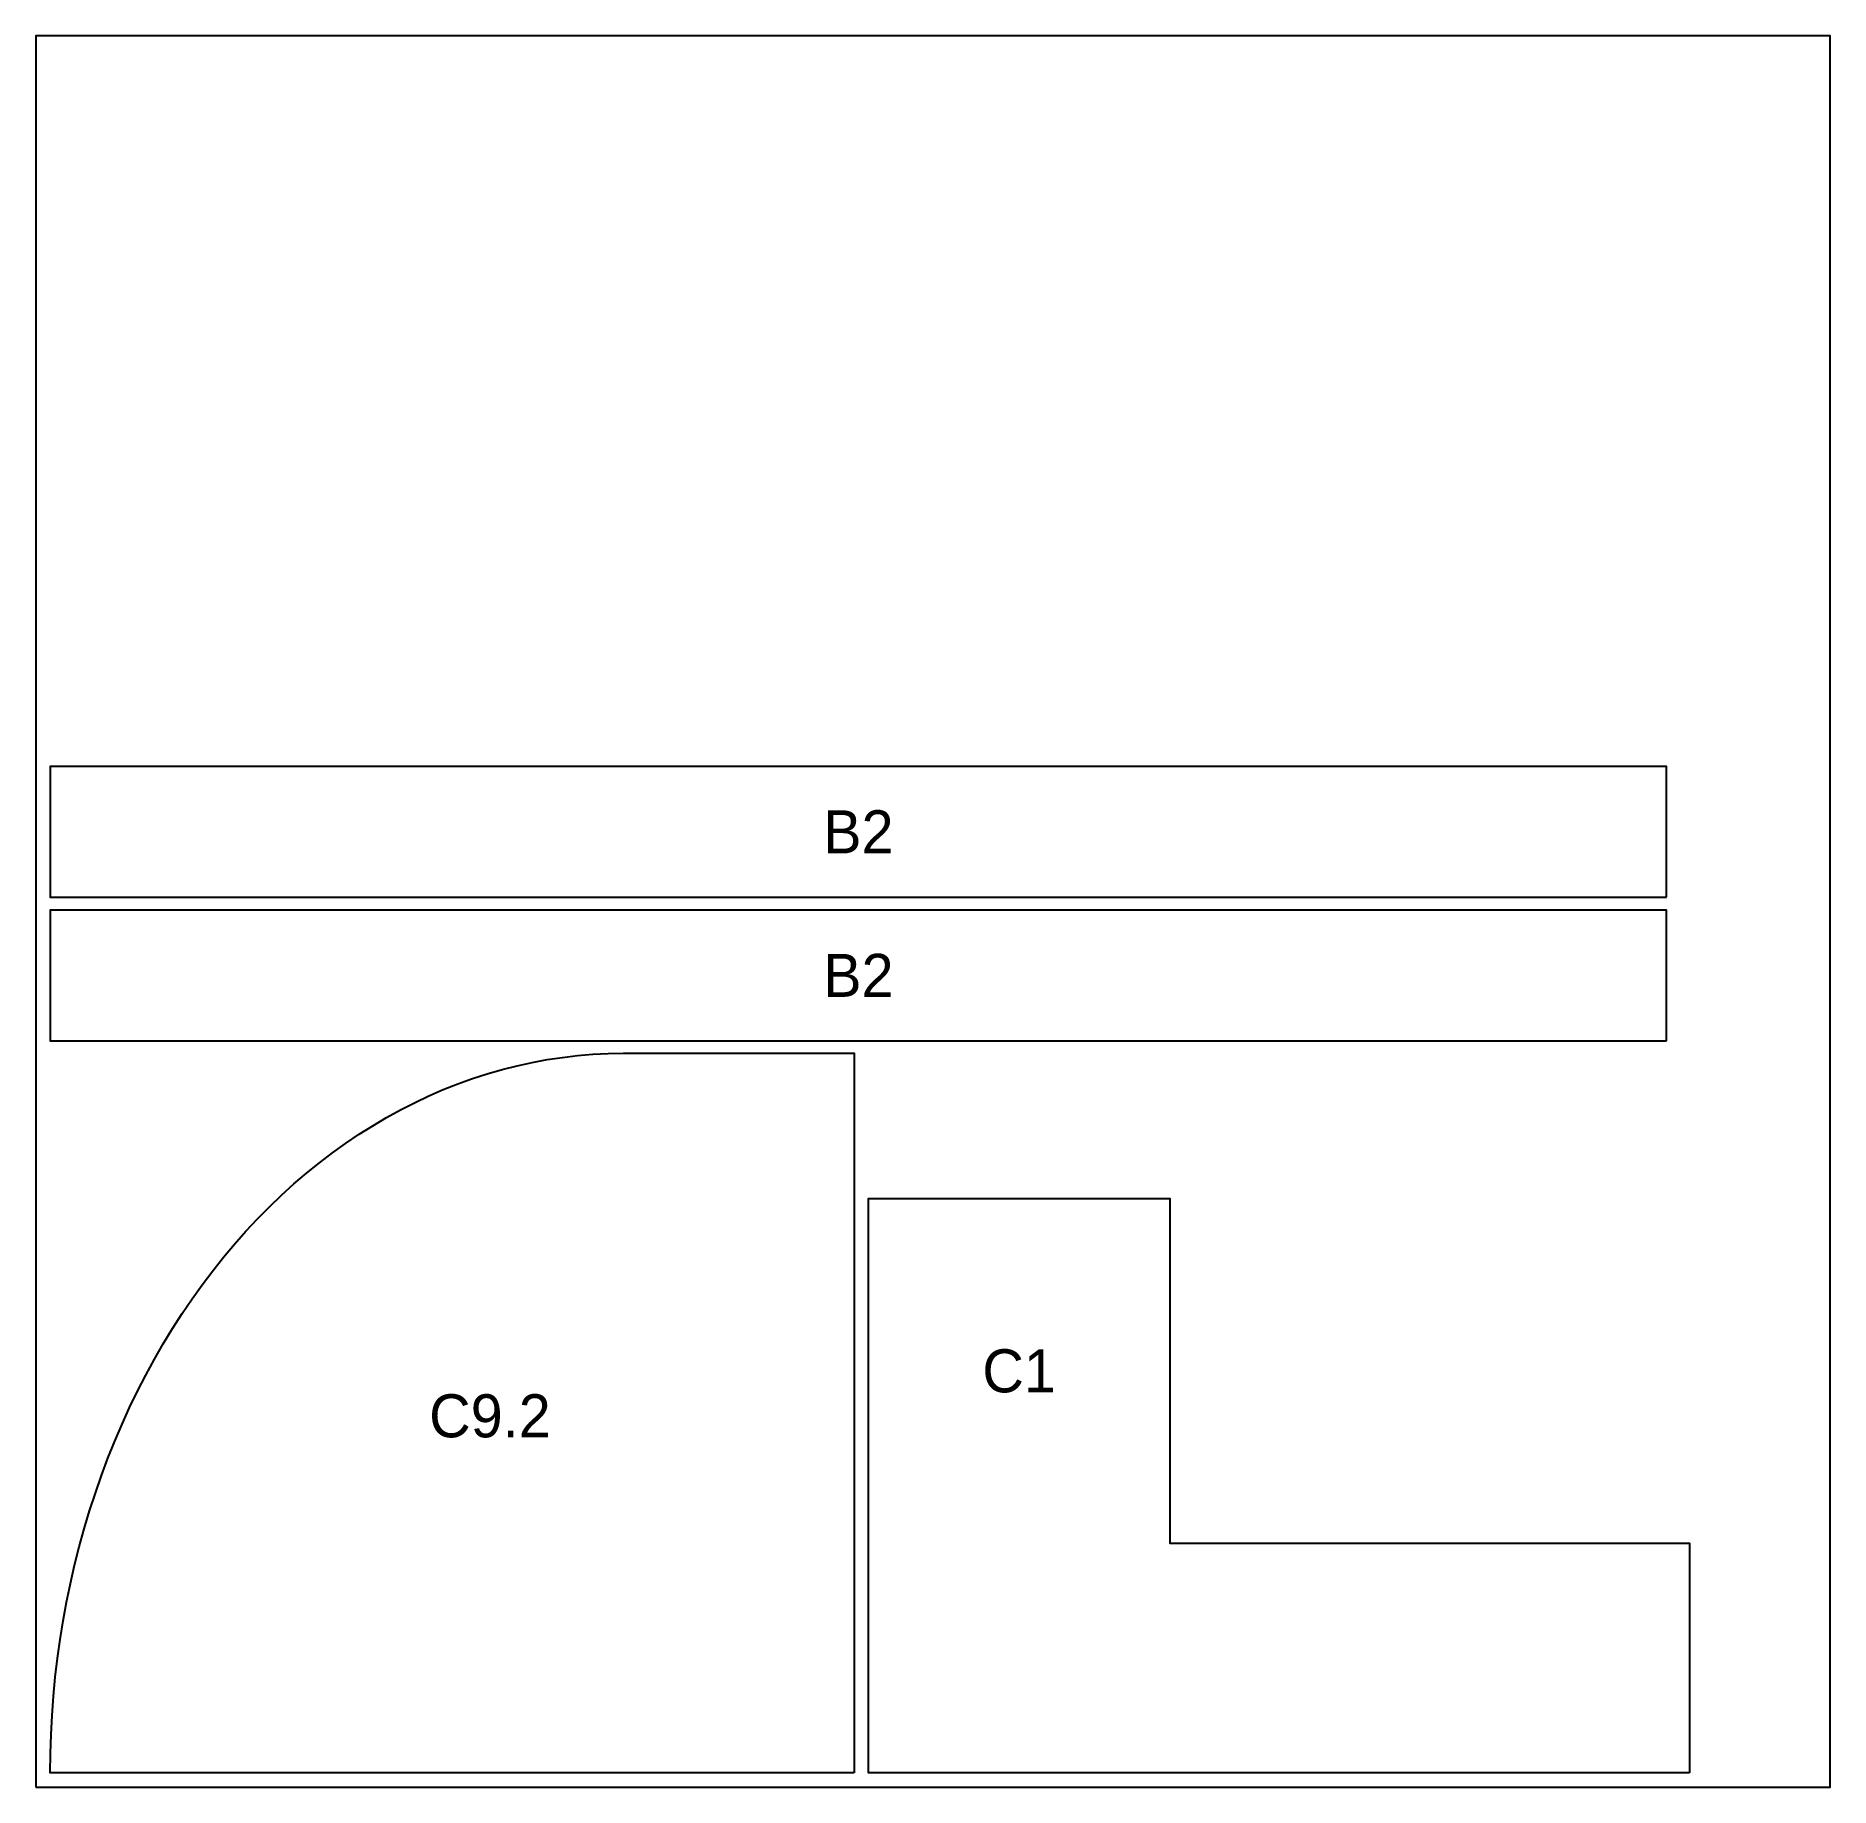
# Model space of a CAD drawing. Header units: millimetres. Extents: x 0 to 1250, y 0 to 1220.
import ezdxf
from ezdxf.enums import TextEntityAlignment as Align

# ---------------------------------------------------------------- set-up
doc = ezdxf.new("R2010")
doc.units = ezdxf.units.MM
for name, color, linetype in [('DECOUPE', 1, 'Continuous'), ('PANNEAU', 8, 'Continuous'), ('REPERES', 5, 'Continuous')]:
    doc.layers.add(name, color=color, linetype=linetype)

msp = doc.modelspace()

# ---------------------------------------------------------------- linework, layer by layer
at = {"layer": 'DECOUPE'}
for points in [[(1136, 620), (1136, 711), (10, 711), (10, 620)], [(1136, 520), (1136, 611), (10, 611), (10, 520)], [(570, 10), (10, 10), (10.14, 23.34), (10.57, 36.68), (11.27, 49.99), (12.26, 63.28), (13.53, 76.53), (15.08, 89.73), (16.91, 102.87), (19.02, 115.95), (21.41, 128.96), (24.07, 141.88), (27, 154.7), (30.2, 167.43), (33.68, 180.04), (37.41, 192.53), (41.42, 204.89), (45.68, 217.12), (50.2, 229.2), (54.97, 241.12), (60, 252.88), (65.27, 264.46), (70.79, 275.87), (76.55, 287.09), (82.54, 298.11), (88.77, 308.92), (95.22, 319.53), (101.89, 329.91), (108.79, 340.07), (115.89, 350), (123.21, 359.68), (130.72, 369.12), (138.43, 378.3), (146.34, 387.22), (154.43, 395.87), (162.7, 404.25), (171.15, 412.35), (179.77, 420.17), (188.55, 427.69), (197.48, 434.92), (206.57, 441.85), (215.79, 448.47), (225.16, 454.78), (234.66, 460.77), (244.28, 466.45), (254.01, 471.8), (263.86, 476.82), (273.81, 481.52), (283.86, 485.88), (293.99, 489.9), (304.21, 493.58), (314.5, 496.92), (324.86, 499.91), (335.28, 502.56), (345.75, 504.86), (356.26, 506.81), (366.81, 508.4), (377.4, 509.64), (388, 510.53), (398.62, 511.06), (409.25, 511.24), (570, 511.24)], [(1152, 10), (580, 10), (580, 410), (790, 410), (790, 170), (1152, 170)]]:
    msp.add_lwpolyline(points, close=True, dxfattribs=at)
at = {"layer": 'PANNEAU'}
msp.add_lwpolyline([(0, 0), (1250, 0), (1250, 1220), (0, 1220)], close=True, dxfattribs=at)

# ---------------------------------------------------------------- texts
at = {"layer": 'REPERES'}
for s, p in [('B2', (573, 665.5)), ('B2', (573, 565.5)), ('C1', (685, 290)), ('C9.2', (316.32, 258.67))]:
    msp.add_text(s, height=30, dxfattribs=at).set_placement(p, align=Align.MIDDLE_CENTER)

doc.saveas('drawing.dxf')
